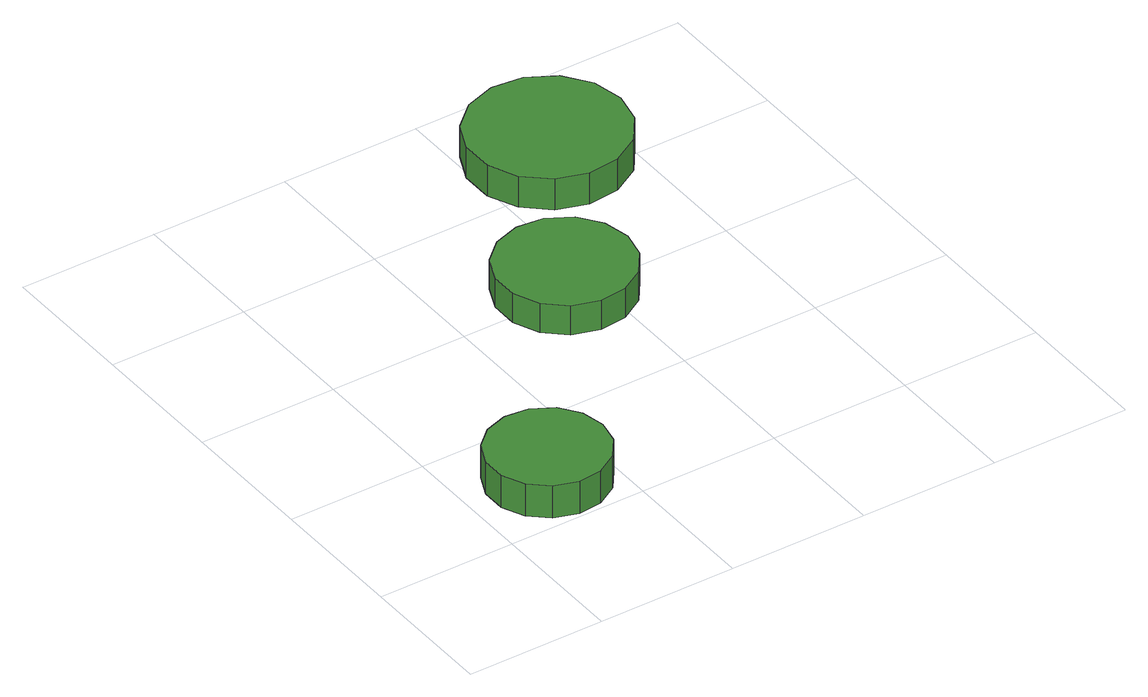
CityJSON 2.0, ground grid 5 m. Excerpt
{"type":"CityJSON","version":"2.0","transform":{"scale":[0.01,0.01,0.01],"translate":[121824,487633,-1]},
"CityObjects":{
"tree1":{"type":"SolitaryVegetationObject","attributes":{"function":"something"},"geometry":[{"type":"MultiSurface","lod":"1","boundaries":[[[0,1,2,3,4,5,6,7,8,9,10,11,12,13,14]],[[15,16,17,18,19,20,21,22,23,24,25,26,27,28,29]],[[0,29,28,1]],[[1,28,27,2]],[[2,27,26,3]],[[3,26,25,4]],[[4,25,24,5]],[[5,24,23,6]],[[6,23,22,7]],[[7,22,21,8]],[[8,21,20,9]],[[9,20,19,10]],[[10,19,18,11]],[[11,18,17,12]],[[12,17,16,13]],[[13,16,15,14]],[[14,15,29,0]]]}]},
"tree2":{"type":"SolitaryVegetationObject","attributes":{"function":"something"},"geometry":[{"type":"MultiSurface","lod":"1","boundaries":[[[30,31,32,33,34,35,36,37,38,39,40,41,42,43,44]],[[45,46,47,48,49,50,51,52,53,54,55,56,57,58,59]],[[30,59,58,31]],[[31,58,57,32]],[[32,57,56,33]],[[33,56,55,34]],[[34,55,54,35]],[[35,54,53,36]],[[36,53,52,37]],[[37,52,51,38]],[[38,51,50,39]],[[39,50,49,40]],[[40,49,48,41]],[[41,48,47,42]],[[42,47,46,43]],[[43,46,45,44]],[[44,45,59,30]]]}]},
"tree3":{"type":"SolitaryVegetationObject","attributes":{"function":"something"},"geometry":[{"type":"MultiSurface","lod":"1","boundaries":[[[60,61,62,63,64,65,66,67,68,69,70,71,72,73,74]],[[75,76,77,78,79,80,81,82,83,84,85,86,87,88,89]],[[60,89,88,61]],[[61,88,87,62]],[[62,87,86,63]],[[63,86,85,64]],[[64,85,84,65]],[[65,84,83,66]],[[66,83,82,67]],[[67,82,81,68]],[[68,81,80,69]],[[69,80,79,70]],[[70,79,78,71]],[[71,78,77,72]],[[72,77,76,73]],[[73,76,75,74]],[[74,75,89,60]]]}]}
},
"vertices":[
[501,224,208],[483,310,208],[432,381,208],[355,425,208],[268,434,208],[185,407,208],[119,349,208],[83,268,208],[83,180,208],[119,100,208],[185,41,208],[268,14,208],[355,23,208],[432,67,208],[483,138,208],[483,138,83],[432,67,83],[355,23,83],[268,14,83],[185,41,83],[119,100,83],[83,180,83],[83,268,83],[119,349,83],[185,407,83],[268,434,83],[355,425,83],[432,381,83],[483,310,83],[501,224,83],
[1141,1021,198],[1120,1119,198],[1062,1199,198],[975,1249,198],[877,1259,198],[782,1228,198],[708,1162,198],[668,1071,198],[668,972,198],[708,881,198],[782,814,198],[877,784,198],[975,794,198],[1062,844,198],[1120,924,198],[1120,924,85],[1062,844,85],[975,794,85],[877,784,85],[782,814,85],[708,881,85],[668,972,85],[668,1071,85],[708,1162,85],[782,1228,85],[877,1259,85],[975,1249,85],[1062,1199,85],[1120,1119,85],[1141,1021,85],
[1531,1631,208],[1507,1744,208],[1439,1837,208],[1339,1895,208],[1224,1907,208],[1114,1871,208],[1028,1794,208],[981,1689,208],[981,1573,208],[1028,1468,208],[1114,1390,208],[1224,1355,208],[1339,1367,208],[1439,1425,208],[1507,1518,208],[1507,1518,87],[1439,1425,87],[1339,1367,87],[1224,1355,87],[1114,1390,87],[1028,1468,87],[981,1573,87],[981,1689,87],[1028,1794,87],[1114,1871,87],[1224,1907,87],[1339,1895,87],[1439,1837,87],[1507,1744,87],[1531,1631,87]
]}
